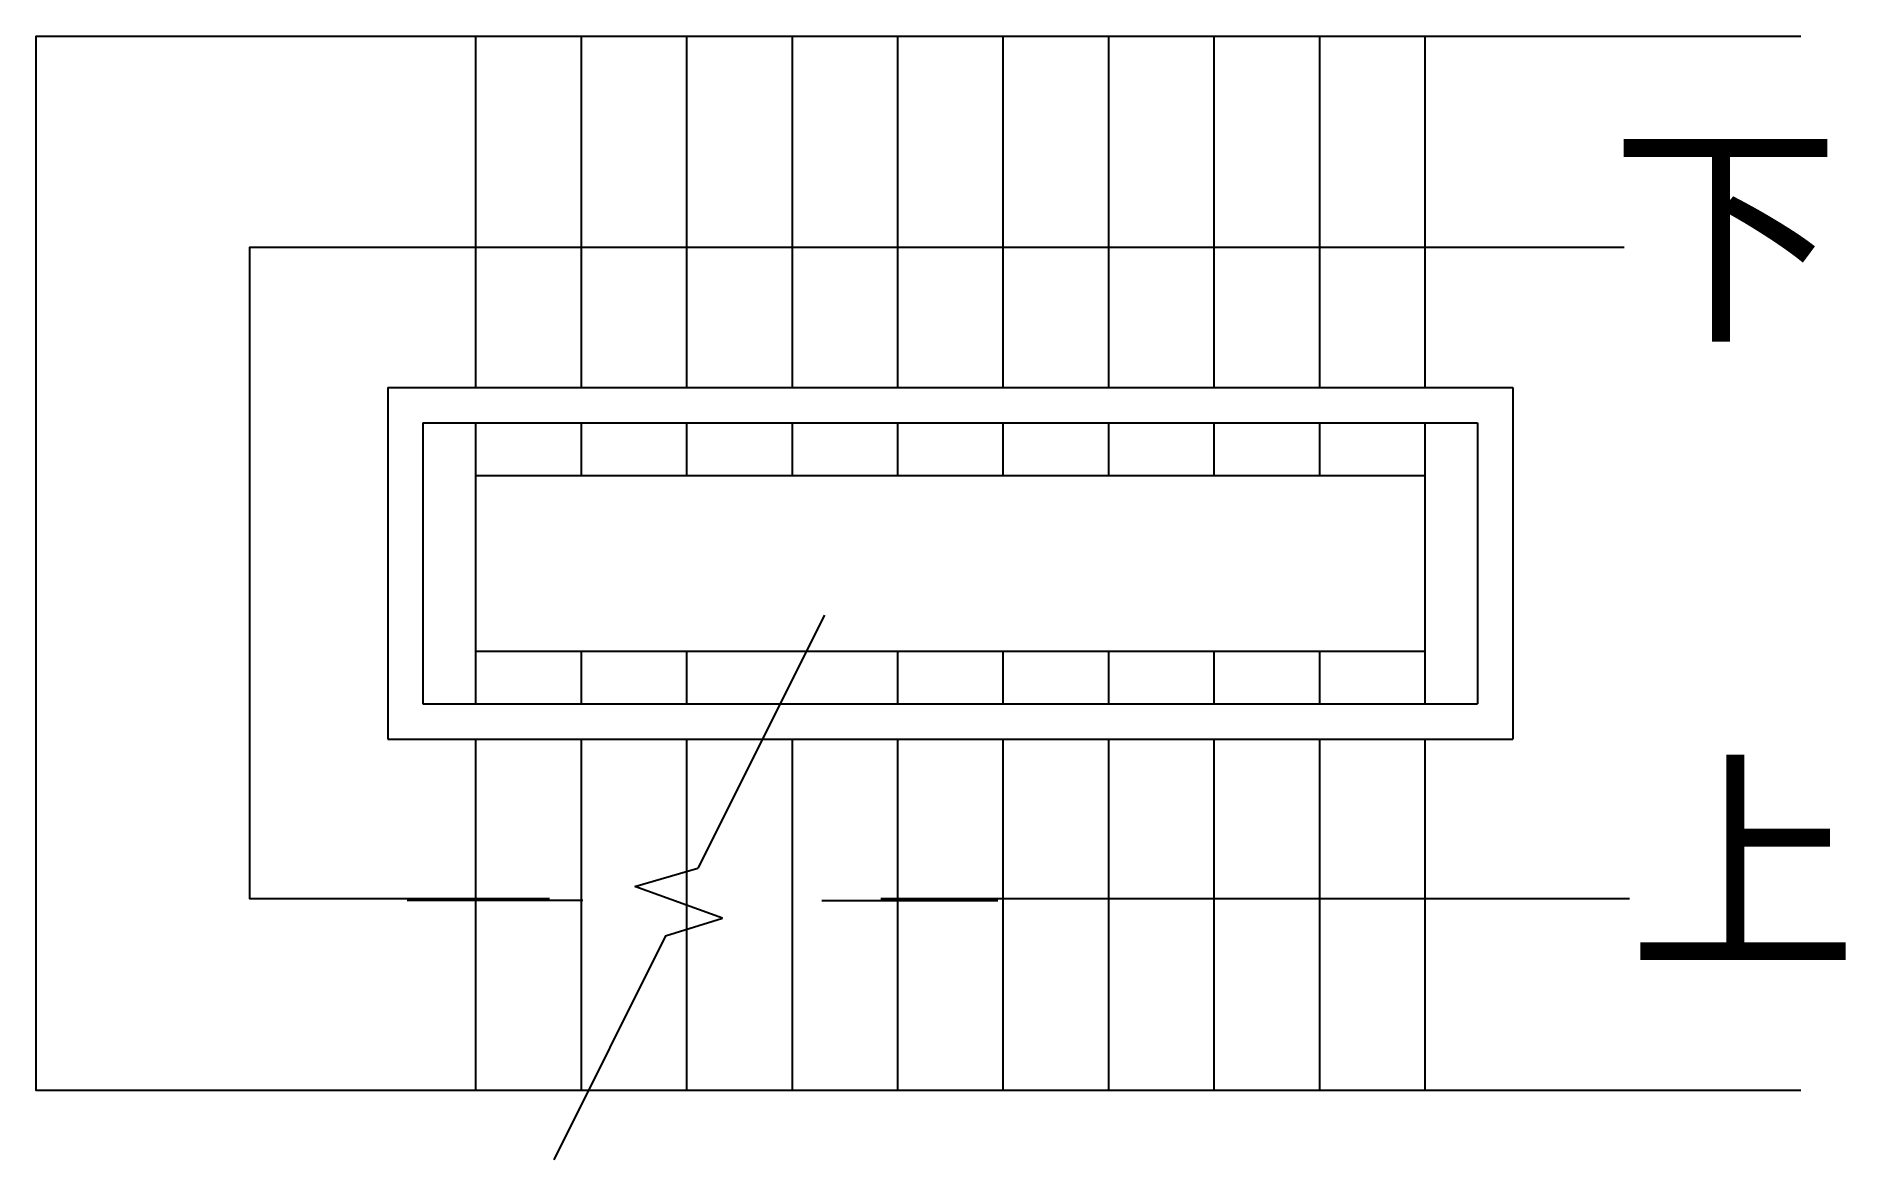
# Model space of a CAD drawing. Header units: metres. Extents: x 13201.1 to 13221.7, y 18600.2 to 18613.
import ezdxf

# ---------------------------------------------------------------- set-up
doc = ezdxf.new("R2010")
doc.units = ezdxf.units.M
doc.layers.add('PUB_DIM', color=90, linetype='Continuous')
doc.layers.add('PUB_TEXT', color=7, linetype='Continuous')

msp = doc.modelspace()

# ---------------------------------------------------------------- linework, layer by layer
msp.add_lwpolyline([(13221.21, 18601), (13201.13, 18601), (13201.13, 18613), (13221.21, 18613)])
at = {"layer": 'PUB_DIM'}
for p, q in [((13206.13, 18613), (13206.13, 18609)), ((13207.33, 18613), (13207.33, 18609)), ((13208.53, 18613), (13208.53, 18609)), ((13209.73, 18613), (13209.73, 18609)), ((13210.93, 18613), (13210.93, 18609)), ((13212.13, 18613), (13212.13, 18609)), ((13213.33, 18613), (13213.33, 18609)), ((13214.53, 18613), (13214.53, 18609)), ((13215.73, 18613), (13215.73, 18609)), ((13216.93, 18613), (13216.93, 18609)), ((13205.13, 18609), (13205.13, 18605)), ((13205.13, 18609), (13217.93, 18609)), ((13217.93, 18609), (13217.93, 18605)), ((13205.53, 18608.6), (13205.53, 18605.4)), ((13205.53, 18608.6), (13217.53, 18608.6)), ((13206.13, 18608.6), (13206.13, 18608)), ((13207.33, 18608.6), (13207.33, 18608)), ((13208.53, 18608.6), (13208.53, 18608)), ((13209.73, 18608.6), (13209.73, 18608)), ((13210.93, 18608.6), (13210.93, 18608)), ((13212.13, 18608.6), (13212.13, 18608)), ((13213.33, 18608.6), (13213.33, 18608)), ((13214.53, 18608.6), (13214.53, 18608)), ((13215.73, 18608.6), (13215.73, 18608)), ((13216.93, 18608.6), (13216.93, 18608)), ((13217.53, 18608.6), (13217.53, 18605.4)), ((13206.13, 18608), (13206.13, 18606)), ((13206.13, 18608), (13216.93, 18608)), ((13216.93, 18608), (13216.93, 18606)), ((13210.1, 18606.41), (13208.66, 18603.53)), ((13206.13, 18606), (13206.13, 18605.4)), ((13206.13, 18606), (13216.93, 18606)), ((13207.33, 18606), (13207.33, 18605.4)), ((13208.53, 18606), (13208.53, 18605.4)), ((13210.93, 18606), (13210.93, 18605.4)), ((13212.13, 18606), (13212.13, 18605.4)), ((13213.33, 18606), (13213.33, 18605.4)), ((13214.53, 18606), (13214.53, 18605.4)), ((13215.73, 18606), (13215.73, 18605.4)), ((13216.93, 18606), (13216.93, 18605.4)), ((13205.53, 18605.4), (13217.53, 18605.4)), ((13205.13, 18605), (13217.93, 18605)), ((13206.13, 18605), (13206.13, 18601)), ((13207.33, 18605), (13207.33, 18601)), ((13208.53, 18605), (13208.53, 18601)), ((13209.73, 18605), (13209.73, 18601)), ((13210.93, 18605), (13210.93, 18601)), ((13212.13, 18605), (13212.13, 18601)), ((13213.33, 18605), (13213.33, 18601)), ((13214.53, 18605), (13214.53, 18601)), ((13215.73, 18605), (13215.73, 18601)), ((13216.93, 18605), (13216.93, 18601)), ((13207.94, 18603.32), (13208.66, 18603.53)), ((13208.94, 18602.96), (13207.94, 18603.32)), ((13208.29, 18602.76), (13208.94, 18602.96)), ((13208.29, 18602.76), (13207.02, 18600.21))]:
    msp.add_line(p, q, dxfattribs=at)
for points in [[(13206.97, 18603.18), (13203.56, 18603.18), (13203.56, 18610.6), (13219.2, 18610.6)], [(13207.35, 18603.16), (13205.35, 18603.16)], [(13210.07, 18603.16), (13212.07, 18603.16)], [(13219.26, 18603.18), (13210.74, 18603.18)]]:
    msp.add_lwpolyline(points, dxfattribs=at)

# ---------------------------------------------------------------- texts
at = {"layer": 'PUB_TEXT'}
for s, p in [('下', (13219.05, 18609.74)), ('上', (13219.25, 18602.57))]:
    msp.add_text(s, height=2, dxfattribs=at).set_placement(p)

doc.saveas('drawing.dxf')
